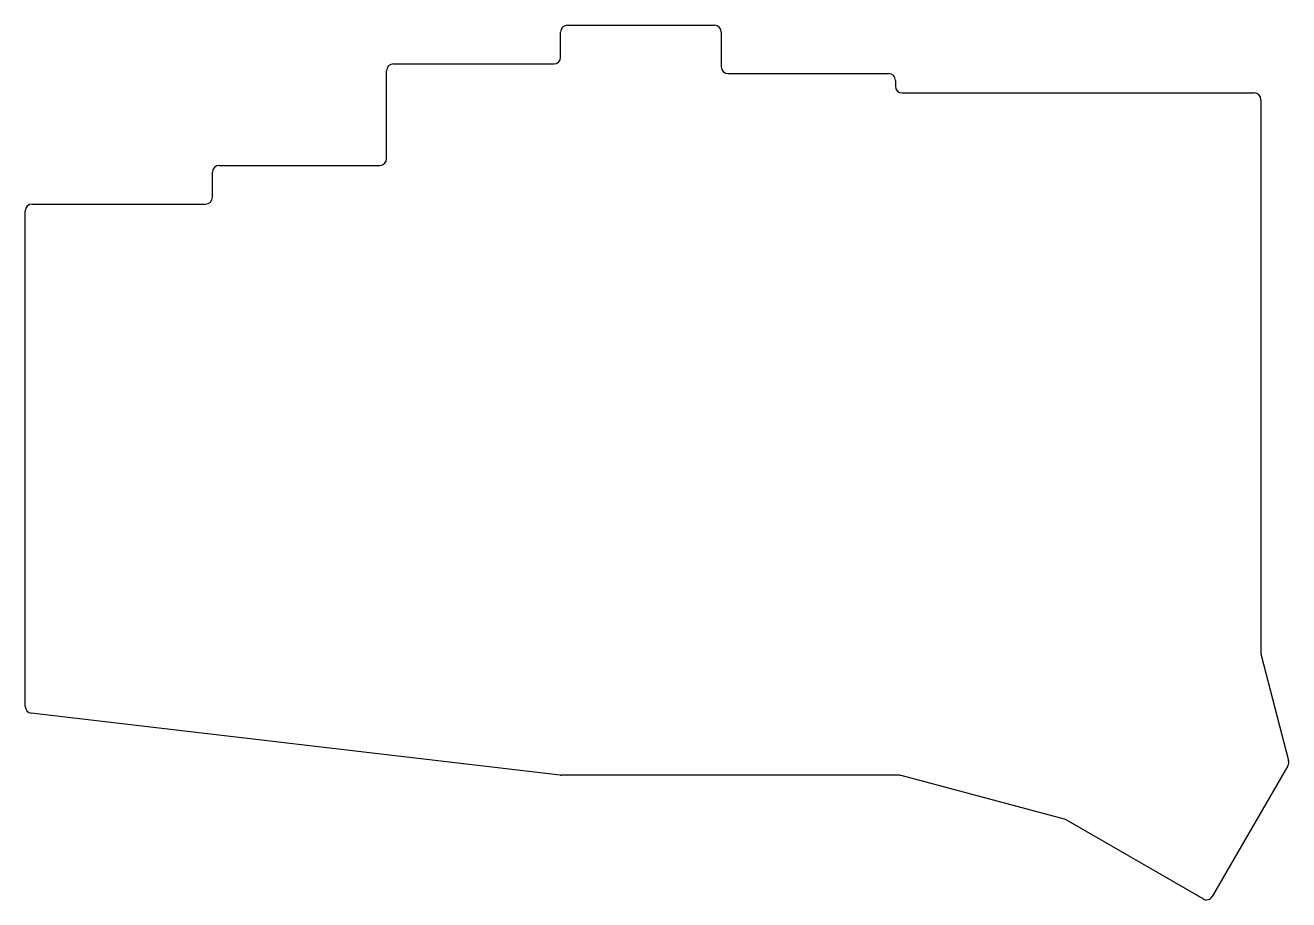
# Model space of a CAD drawing. Header units: millimetres. Extents: x 160 to 291, y -200 to -109.
import ezdxf

# ---------------------------------------------------------------- set-up
doc = ezdxf.new("R2010")
doc.units = ezdxf.units.MM

msp = doc.modelspace()

# ---------------------------------------------------------------- linework, layer by layer
for p, q in [((216.4, -109.2), (231.6, -109.2)), ((215.7, -112.5), (215.7, -109.9)), ((232.3, -109.9), (232.3, -113.5)), ((198.4, -113.2), (215, -113.2)), ((197.7, -123), (197.7, -113.9)), ((233, -114.2), (249.6, -114.2)), ((250.3, -114.9), (250.3, -115.5)), ((251, -116.2), (287.4, -116.2)), ((288.1, -116.9), (288.1, -174.21)), ((180.4, -123.7), (197, -123.7)), ((179.7, -127), (179.7, -124.4)), ((161.05, -127.7), (179, -127.7)), ((160.35, -179.68), (160.35, -128.4)), ((288.12, -174.39), (290.95, -185.28)), ((215.66, -186.8), (160.97, -180.37)), ((290.88, -185.81), (283.07, -199.33)), ((250.73, -186.8), (215.74, -186.8)), ((267.79, -191.35), (250.91, -186.82)), ((282.11, -199.58), (267.96, -191.42))]:
    msp.add_line(p, q)
for centre, start, end in [((216.4, -109.9), 90, 180), ((231.6, -109.9), 0, 90), ((198.4, -113.9), 90, 180), ((215, -112.5), 270, 0), ((233, -113.5), 180, 270), ((249.6, -114.9), 0, 90), ((251, -115.5), 180, 270), ((287.4, -116.9), 0, 90), ((180.4, -124.4), 90, 180), ((197, -123), 270, 0), ((161.05, -128.4), 90, 180), ((179, -127), 270, 0), ((288.8, -174.21), 180, 194.5346), ((161.05, -179.68), 180, 263.3022), ((290.27, -185.46), 330, 14.5346), ((215.74, -186.1), 263.3022, 270), ((250.73, -187.5), 75.0032, 90), ((267.61, -192.02), 60.0033, 75.0032), ((282.46, -198.98), 240.0033, 330)]:
    msp.add_arc(centre, 0.7, start, end)

doc.saveas('drawing.dxf')
